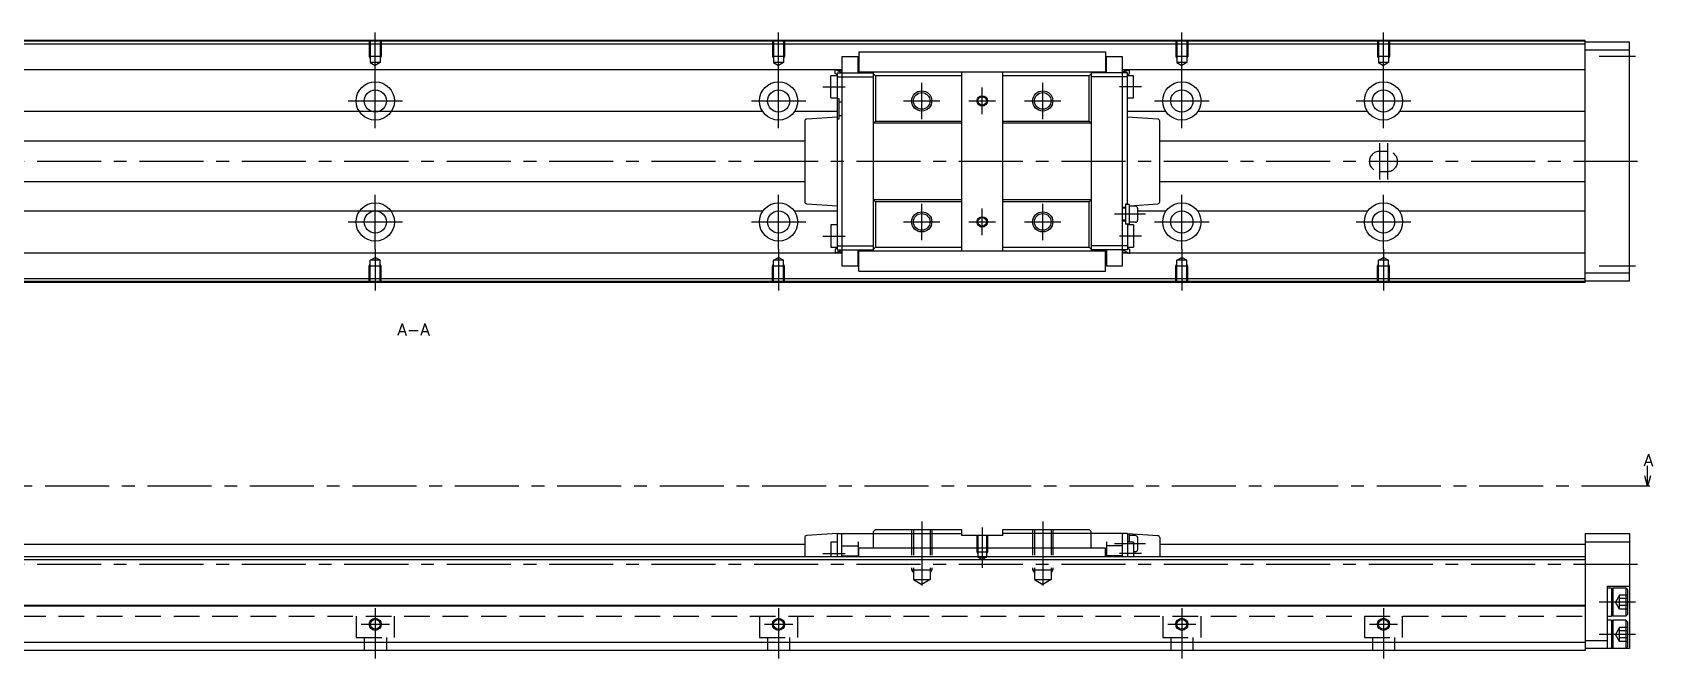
# Model space of a CAD drawing. Extents: x -2 to 801, y -8 to 279.
# Drawn here: x 399.7 to 801.5, y 8 to 163.3 of the extents above; entities that cross this region are included whole.
import ezdxf

# ---------------------------------------------------------------- set-up
doc = ezdxf.new("R2010")
doc.units = 0
doc.header["$LTSCALE"] = 0.5
doc.linetypes.add('CENTER', pattern=[50.8, 31.75, -6.35, 6.35, -6.35])
doc.linetypes.add('DASHED', pattern=[19.05, 12.7, -6.35])
for name, color, linetype in [('MSM_CENTER', 1, 'CENTER'), ('MSM_CONTINUOUS', 7, 'CONTINUOUS'), ('MSM_DASHED', 4, 'DASHED'), ('MSM_NARROW', 5, 'CONTINUOUS'), ('MSM_PART_NUMBER', 7, 'CONTINUOUS')]:
    doc.layers.add(name, color=color, linetype=linetype)
doc.styles.get("Standard").update_dxf_attribs({"font": 'txt.shx', "height": 3, "bigfont": 'bigfont.shx'})

msp = doc.modelspace()

# ---------------------------------------------------------------- linework, layer by layer
at = {"layer": 'MSM_CENTER'}
for p, q in [((484.76, 153.09), (484.76, 163.3)), ((584.76, 153.09), (584.76, 163.3)), ((684.76, 153.09), (684.76, 163.3)), ((734.76, 153.09), (734.76, 163.3)), ((797.26, 157.3), (788.26, 157.3)), ((484.76, 139.55), (484.76, 153.05)), ((584.76, 139.55), (584.76, 153.05)), ((684.76, 139.55), (684.76, 153.05)), ((734.76, 139.55), (734.76, 153.05)), ((595.76, 149.8), (601.26, 149.8)), ((620.26, 141.8), (620.26, 150.8)), ((635.26, 143), (635.26, 149.6)), ((650.26, 141.8), (650.26, 150.8)), ((674.76, 149.8), (669.26, 149.8)), ((478.01, 146.3), (491.51, 146.3)), ((578.01, 146.3), (591.51, 146.3)), ((615.76, 146.3), (624.76, 146.3)), ((631.96, 146.3), (638.56, 146.3)), ((645.76, 146.3), (654.76, 146.3)), ((678.01, 146.3), (691.51, 146.3)), ((728.01, 146.3), (741.51, 146.3)), ((733.76, 135.8), (733.76, 126.8)), ((735.76, 135.8), (735.76, 126.8)), ((797.76, 131.3), (196.26, 131.3)), ((484.76, 109.55), (484.76, 123.05)), ((584.76, 109.55), (584.76, 123.05)), ((620.26, 111.8), (620.26, 120.8)), ((650.26, 111.8), (650.26, 120.8)), ((684.76, 109.55), (684.76, 123.05)), ((734.76, 109.55), (734.76, 123.05)), ((635.26, 113), (635.26, 119.6)), ((675.76, 118.2), (668.06, 118.2)), ((478.01, 116.3), (491.51, 116.3)), ((578.01, 116.3), (591.51, 116.3)), ((595.76, 112.8), (601.26, 112.8)), ((615.76, 116.3), (624.76, 116.3)), ((631.96, 116.3), (638.56, 116.3)), ((645.76, 116.3), (654.76, 116.3)), ((674.76, 112.8), (669.26, 112.8)), ((678.01, 116.3), (691.51, 116.3)), ((728.01, 116.3), (741.51, 116.3)), ((484.76, 109.51), (484.76, 99.3)), ((584.76, 109.51), (584.76, 99.3)), ((684.76, 109.51), (684.76, 99.3)), ((734.76, 109.51), (734.76, 99.3)), ((797.26, 105.3), (788.26, 105.3)), ((799.76, 50.8), (188.76, 50.8)), ((620.26, 42), (620.26, 24.41)), ((635.26, 40.5), (635.26, 30.54)), ((650.26, 42), (650.26, 24.41)), ((675.76, 36.5), (668.06, 36.5)), ((595.76, 34.1), (601.26, 34.1)), ((674.76, 34.1), (669.26, 34.1)), ((797.76, 31.3), (196.26, 31.3)), ((484.76, 20.5), (484.76, 8)), ((584.76, 20.5), (584.76, 8)), ((684.76, 20.5), (684.76, 8)), ((734.76, 20.5), (734.76, 8)), ((797.26, 22), (788.26, 22)), ((481.26, 16.5), (488.26, 16.5)), ((581.26, 16.5), (588.26, 16.5)), ((681.26, 16.5), (688.26, 16.5)), ((731.26, 16.5), (738.26, 16.5)), ((797.26, 14), (788.26, 14))]:
    msp.add_line(p, q, dxfattribs=at)
at = {"layer": 'MSM_CONTINUOUS'}
for p, q in [((784.76, 161.3), (234.76, 161.3)), ((784.76, 161.1), (234.76, 161.1)), ((784.76, 101.3), (784.76, 161.3)), ((784.76, 161), (795.76, 161)), ((795.76, 101.6), (795.76, 161)), ((784.76, 160.4), (234.76, 160.4)), ((604.46, 157.2), (600.46, 157.2)), ((600.46, 157.2), (600.46, 105.4)), ((604.46, 153.25), (604.46, 157.2)), ((604.66, 158.52), (665.86, 158.52)), ((604.66, 158.52), (604.66, 153.55)), ((665.86, 158.52), (665.86, 153.55)), ((670.06, 157.2), (666.06, 157.2)), ((666.06, 153.25), (666.06, 157.2)), ((670.06, 105.4), (670.06, 157.2)), ((784.76, 159), (795.76, 159)), ((598.76, 154.05), (234.76, 154.05)), ((600.46, 153.25), (598.76, 154.1)), ((598.76, 153.1), (598.76, 154.1)), ((599.26, 152.8), (598.76, 153.1)), ((600.46, 154.05), (598.86, 154.05)), ((600.46, 153.67), (598.96, 154.05)), ((599.26, 153.25), (608.26, 153.25)), ((599.26, 153.25), (599.26, 109.35)), ((604.46, 153.55), (666.06, 153.55)), ((608.26, 109.05), (608.26, 153.55)), ((608.26, 153.05), (608.76, 152.55)), ((630.16, 153.55), (630.16, 109.05)), ((640.36, 109.05), (640.36, 153.55)), ((661.76, 152.55), (662.26, 153.05)), ((662.26, 153.55), (662.26, 109.05)), ((671.26, 153.25), (662.26, 153.25)), ((670.06, 153.25), (671.76, 154.1)), ((671.66, 154.05), (670.06, 154.05)), ((670.06, 153.67), (671.56, 154.05)), ((671.26, 120.6), (671.26, 153.25)), ((671.26, 152.8), (671.76, 153.1)), ((671.76, 153.1), (671.76, 154.1)), ((784.76, 154.05), (671.76, 154.05)), ((597.76, 147.05), (597.76, 152.55)), ((599.26, 152.55), (597.76, 152.55)), ((599.26, 152.25), (608.26, 152.25)), ((608.76, 152.55), (608.76, 141.3)), ((630.16, 152.55), (608.76, 152.55)), ((661.76, 152.55), (640.36, 152.55)), ((661.76, 141.3), (661.76, 152.55)), ((671.26, 152.25), (662.26, 152.25)), ((672.76, 152.55), (671.26, 152.55)), ((672.76, 147.05), (672.76, 152.55)), ((597.76, 147.05), (599.26, 147.05)), ((599.26, 146.9), (599.76, 146.9)), ((599.76, 141.9), (599.76, 146.9)), ((599.76, 146.1), (600.46, 146.1)), ((671.26, 147.05), (672.76, 147.05)), ((580.81, 143.66), (388.71, 143.66)), ((599.26, 143.66), (588.71, 143.66)), ((591.26, 141.3), (591.26, 121.3)), ((599.26, 142.3), (591.73, 141.8)), ((599.26, 141.9), (599.76, 141.9)), ((599.76, 142.7), (600.46, 142.7)), ((608.76, 141.3), (608.26, 140.8)), ((630.16, 140.8), (608.26, 140.8)), ((608.76, 141.3), (630.16, 141.3)), ((640.36, 141.3), (661.76, 141.3)), ((662.26, 140.8), (640.36, 140.8)), ((662.26, 140.8), (661.76, 141.3)), ((680.81, 143.66), (671.26, 143.66)), ((678.79, 141.8), (671.26, 142.3)), ((679.26, 121.3), (679.26, 141.3)), ((730.81, 143.66), (688.71, 143.66)), ((784.76, 143.66), (738.71, 143.66)), ((591.26, 136.3), (246.76, 136.3)), ((784.76, 136.3), (679.26, 136.3)), ((246.76, 126.3), (591.26, 126.3)), ((679.26, 126.3), (784.76, 126.3)), ((591.73, 120.8), (599.26, 120.3)), ((608.26, 121.8), (608.76, 121.3)), ((630.16, 121.8), (608.26, 121.8)), ((630.16, 121.3), (608.76, 121.3)), ((608.76, 121.3), (608.76, 110.05)), ((662.26, 121.8), (640.36, 121.8)), ((661.76, 121.3), (640.36, 121.3)), ((661.76, 121.3), (662.26, 121.8)), ((661.76, 110.05), (661.76, 121.3)), ((671.26, 120.7), (670.76, 120.7)), ((670.76, 120.7), (670.76, 115.7)), ((671.76, 120.6), (670.76, 120.6)), ((671.76, 120.27), (678.8, 120.8)), ((671.76, 115.8), (671.76, 120.6)), ((580.81, 118.94), (388.71, 118.94)), ((599.26, 118.94), (588.71, 118.94)), ((670.76, 119.9), (670.06, 119.9)), ((670.76, 119.7), (670.06, 119.7)), ((670.76, 116.7), (670.06, 116.7)), ((673.26, 120.2), (671.76, 120.2)), ((673.76, 119.7), (673.76, 116.7)), ((680.81, 118.94), (673.76, 118.94)), ((730.81, 118.94), (688.71, 118.94)), ((784.76, 118.94), (738.71, 118.94)), ((597.76, 115.55), (597.76, 110.05)), ((599.26, 115.55), (597.76, 115.55)), ((670.76, 116.5), (670.06, 116.5)), ((670.76, 115.8), (671.76, 115.8)), ((671.26, 115.7), (670.76, 115.7)), ((671.26, 115.8), (671.26, 109.35)), ((672.76, 115.55), (671.26, 115.55)), ((673.26, 116.2), (671.76, 116.2)), ((672.76, 115.55), (672.76, 110.05)), ((598.76, 108.55), (234.76, 108.55)), ((597.76, 110.05), (599.26, 110.05)), ((599.26, 109.8), (598.76, 109.5)), ((598.76, 109.5), (598.76, 108.5)), ((600.46, 109.35), (598.76, 108.5)), ((600.46, 108.55), (598.86, 108.55)), ((600.46, 108.92), (598.96, 108.55)), ((599.26, 110.35), (608.26, 110.35)), ((599.26, 109.35), (608.26, 109.35)), ((604.46, 105.4), (604.46, 109.35)), ((666.06, 109.05), (604.46, 109.05)), ((604.66, 104.08), (604.66, 109.05)), ((608.76, 110.05), (608.26, 109.55)), ((608.76, 110.05), (630.16, 110.05)), ((640.36, 110.05), (661.76, 110.05)), ((662.26, 109.55), (661.76, 110.05)), ((671.26, 110.35), (662.26, 110.35)), ((671.26, 109.35), (662.26, 109.35)), ((665.86, 104.08), (665.86, 109.05)), ((666.06, 109.35), (666.06, 105.4)), ((670.06, 109.35), (671.76, 108.5)), ((670.06, 108.92), (671.56, 108.55)), ((671.66, 108.55), (670.06, 108.55)), ((671.26, 110.05), (672.76, 110.05)), ((671.26, 109.8), (671.76, 109.5)), ((671.76, 109.5), (671.76, 108.5)), ((784.76, 108.55), (671.76, 108.55)), ((600.46, 105.4), (604.46, 105.4)), ((604.66, 106.55), (604.46, 106.55)), ((666.06, 106.55), (665.86, 106.55)), ((666.06, 105.4), (670.06, 105.4)), ((784.76, 102.2), (234.76, 102.2)), ((784.76, 101.5), (234.76, 101.5)), ((784.76, 101.3), (234.76, 101.3)), ((604.66, 104.08), (665.86, 104.08)), ((795.76, 103.6), (784.76, 103.6)), ((795.76, 101.6), (784.76, 101.6)), ((800.26, 50.8), (799.59, 53.3)), ((800.26, 50.8), (800.26, 55.8)), ((800.93, 53.3), (800.26, 50.8)), ((800.76, 50.8), (799.76, 50.8)), ((591.26, 36.3), (241.56, 36.3)), ((591.26, 38.03), (591.26, 33.2)), ((599.26, 39), (591.73, 38.53)), ((597.76, 36.85), (597.76, 33.2)), ((599.26, 36.85), (597.76, 36.85)), ((599.26, 39), (630.16, 39)), ((599.26, 39), (599.26, 33.2)), ((600.46, 33.2), (600.46, 39)), ((604.46, 37), (604.46, 33.2)), ((608.76, 40), (608.26, 39.5)), ((608.26, 35.4), (608.26, 39.5)), ((608.76, 40), (630.16, 40)), ((630.16, 40), (630.16, 38.5)), ((640.36, 38.5), (630.16, 38.5)), ((640.36, 40), (661.76, 40)), ((640.36, 38.5), (640.36, 40)), ((671.26, 39), (640.36, 39)), ((662.26, 39.5), (661.76, 40)), ((662.26, 35.4), (662.26, 39.5)), ((666.06, 37), (666.06, 33.2)), ((670.06, 33.2), (670.06, 39)), ((671.26, 39), (671.26, 33.2)), ((671.26, 39), (678.79, 38.53)), ((671.76, 38.9), (671.26, 38.9)), ((672.76, 36.85), (671.26, 36.85)), ((671.76, 36.85), (671.76, 38.9)), ((673.26, 38.5), (671.76, 38.5)), ((672.76, 36.85), (672.76, 33.2)), ((673.76, 38), (673.76, 35)), ((679.26, 38.03), (679.26, 33.2)), ((784.76, 36.3), (679.26, 36.3)), ((784.76, 39), (784.76, 10)), ((784.76, 39), (795.76, 39)), ((784.76, 37), (795.76, 37)), ((795.76, 39), (795.76, 10.5)), ((784.76, 33.2), (234.76, 33.2)), ((784.76, 32.5), (234.76, 32.5)), ((600.46, 36), (604.46, 36)), ((600.46, 33.5), (604.46, 33.5)), ((604.66, 35.1), (604.46, 35.1)), ((604.66, 34.3), (604.46, 34.3)), ((665.86, 35.4), (604.66, 35.4)), ((604.66, 33.2), (604.66, 35.4)), ((665.86, 33.2), (665.86, 35.4)), ((666.06, 35.1), (665.86, 35.1)), ((666.06, 34.3), (665.86, 34.3)), ((670.06, 36), (666.06, 36)), ((670.06, 33.5), (666.06, 33.5)), ((673.26, 34.5), (672.76, 34.5)), ((790.26, 26), (790.26, 10.5)), ((790.26, 26), (795.76, 26)), ((791.26, 25.5), (790.26, 25.5)), ((791.26, 25.5), (791.26, 18.5)), ((791.26, 25.1), (791.66, 25.5)), ((791.66, 25.5), (791.66, 18.5)), ((794.86, 25.5), (791.66, 25.5)), ((794.86, 25.5), (794.86, 18.5)), ((795.26, 25.1), (794.86, 25.5)), ((795.26, 25.1), (795.26, 18.9)), ((784.76, 21.2), (234.76, 21.2)), ((784.76, 21), (234.76, 21)), ((790.26, 18.5), (791.26, 18.5)), ((791.26, 17.5), (790.26, 17.5)), ((791.66, 18.5), (791.26, 18.9)), ((791.26, 17.5), (791.26, 10.5)), ((791.26, 17.1), (791.66, 17.5)), ((794.86, 18.5), (791.66, 18.5)), ((791.66, 17.5), (791.66, 10.5)), ((794.86, 17.5), (791.66, 17.5)), ((794.86, 18.5), (795.26, 18.9)), ((794.86, 17.5), (794.86, 10.5)), ((795.26, 17.1), (794.86, 17.5)), ((795.26, 17.1), (795.26, 10.9)), ((784.76, 12.5), (790.26, 12.5)), ((784.76, 12), (234.76, 12)), ((784.76, 10), (234.76, 10)), ((795.76, 10.5), (784.76, 10.5)), ((791.66, 10.5), (791.26, 10.9)), ((794.86, 10.5), (795.26, 10.9))]:
    msp.add_line(p, q, dxfattribs=at)
for centre, radius in [((484.76, 146.3), 4.75), ((484.76, 146.3), 2.75), ((584.76, 146.3), 4.75), ((584.76, 146.3), 2.75), ((684.76, 146.3), 4.75), ((684.76, 146.3), 2.75), ((734.76, 146.3), 4.75), ((734.76, 146.3), 2.75), ((620.26, 146.3), 2.07), ((635.26, 146.3), 1.06), ((650.26, 146.3), 2.07), ((484.76, 116.3), 4.75), ((584.76, 116.3), 4.75), ((684.76, 116.3), 4.75), ((734.76, 116.3), 4.75), ((484.76, 116.3), 2.75), ((584.76, 116.3), 2.75), ((620.26, 116.3), 2.07), ((635.26, 116.3), 1.06), ((650.26, 116.3), 2.07), ((684.76, 116.3), 2.75), ((734.76, 116.3), 2.75), ((484.76, 16.5), 1.23), ((584.76, 16.5), 1.23), ((684.76, 16.5), 1.23), ((734.76, 16.5), 1.23)]:
    msp.add_circle(centre, radius, dxfattribs=at)
for centre, start, end in [((591.76, 141.3), 93.8066, 180), ((678.76, 141.3), 0, 86.1934), ((591.76, 121.3), 180, 266.1934), ((678.76, 121.3), 274.3133, 0), ((673.26, 119.7), 0, 90), ((673.26, 116.7), 270, 0), ((591.76, 38.03), 93.5763, 180), ((673.26, 38), 0, 90), ((678.76, 38.03), 0, 86.4237), ((673.26, 35), 270, 0)]:
    msp.add_arc(centre, 0.5, start, end, dxfattribs=at)
at = {"layer": 'MSM_DASHED'}
for p, q in [((483.26, 161.3), (483.26, 157.3)), ((483.53, 161.3), (483.53, 155.8)), ((485.99, 161.3), (485.99, 155.8)), ((486.26, 161.3), (486.26, 157.3)), ((583.26, 161.3), (583.26, 157.3)), ((583.53, 161.3), (583.53, 155.8)), ((585.99, 161.3), (585.99, 155.8)), ((586.26, 161.3), (586.26, 157.3)), ((683.26, 161.3), (683.26, 157.3)), ((683.53, 161.3), (683.53, 155.8)), ((685.99, 161.3), (685.99, 155.8)), ((686.26, 161.3), (686.26, 157.3)), ((733.26, 161.3), (733.26, 157.3)), ((733.53, 161.3), (733.53, 155.8)), ((735.99, 161.3), (735.99, 155.8)), ((736.26, 161.3), (736.26, 157.3)), ((483.26, 157.3), (483.53, 156.83)), ((486.26, 157.3), (483.26, 157.3)), ((486.26, 157.3), (485.99, 156.83)), ((586.26, 157.3), (583.26, 157.3)), ((583.26, 157.3), (583.53, 156.83)), ((586.26, 157.3), (585.99, 156.83)), ((686.26, 157.3), (683.26, 157.3)), ((683.26, 157.3), (683.53, 156.83)), ((686.26, 157.3), (685.99, 156.83)), ((736.26, 157.3), (733.26, 157.3)), ((733.26, 157.3), (733.53, 156.83)), ((736.26, 157.3), (735.99, 156.83)), ((483.53, 155.8), (484.76, 155.09)), ((485.99, 155.8), (483.53, 155.8)), ((485.99, 155.8), (484.76, 155.09)), ((583.53, 155.8), (584.76, 155.09)), ((585.99, 155.8), (583.53, 155.8)), ((585.99, 155.8), (584.76, 155.09)), ((685.99, 155.8), (683.53, 155.8)), ((683.53, 155.8), (684.76, 155.09)), ((685.99, 155.8), (684.76, 155.09)), ((733.53, 155.8), (734.76, 155.09)), ((735.99, 155.8), (733.53, 155.8)), ((735.99, 155.8), (734.76, 155.09)), ((735.76, 133.8), (733.76, 133.8)), ((733.76, 128.8), (735.76, 128.8)), ((483.26, 105.3), (483.53, 105.77)), ((483.26, 101.3), (483.26, 105.3)), ((486.26, 105.3), (483.26, 105.3)), ((483.53, 106.8), (484.76, 107.51)), ((483.53, 101.3), (483.53, 106.8)), ((485.99, 106.8), (483.53, 106.8)), ((485.99, 106.8), (484.76, 107.51)), ((485.99, 101.3), (485.99, 106.8)), ((486.26, 105.3), (485.99, 105.77)), ((486.26, 101.3), (486.26, 105.3)), ((583.26, 105.3), (583.53, 105.77)), ((586.26, 105.3), (583.26, 105.3)), ((583.26, 101.3), (583.26, 105.3)), ((583.53, 106.8), (584.76, 107.51)), ((585.99, 106.8), (583.53, 106.8)), ((583.53, 101.3), (583.53, 106.8)), ((585.99, 106.8), (584.76, 107.51)), ((585.99, 101.3), (585.99, 106.8)), ((586.26, 105.3), (585.99, 105.77)), ((586.26, 101.3), (586.26, 105.3)), ((683.26, 105.3), (683.53, 105.77)), ((686.26, 105.3), (683.26, 105.3)), ((683.26, 101.3), (683.26, 105.3)), ((683.53, 106.8), (684.76, 107.51)), ((683.53, 101.3), (683.53, 106.8)), ((685.99, 106.8), (683.53, 106.8)), ((685.99, 106.8), (684.76, 107.51)), ((685.99, 101.3), (685.99, 106.8)), ((686.26, 105.3), (685.99, 105.77)), ((686.26, 101.3), (686.26, 105.3)), ((733.26, 105.3), (733.53, 105.77)), ((733.26, 101.3), (733.26, 105.3)), ((736.26, 105.3), (733.26, 105.3)), ((733.53, 106.8), (734.76, 107.51)), ((733.53, 101.3), (733.53, 106.8)), ((735.99, 106.8), (733.53, 106.8)), ((735.99, 106.8), (734.76, 107.51)), ((735.99, 101.3), (735.99, 106.8)), ((736.26, 105.3), (735.99, 105.77)), ((736.26, 101.3), (736.26, 105.3)), ((617.76, 40), (617.76, 30)), ((618.19, 40), (618.19, 27.6)), ((622.33, 40), (622.33, 27.6)), ((622.76, 40), (622.76, 30)), ((633.96, 38.5), (633.96, 34.5)), ((634.2, 38.5), (634.2, 33.15)), ((636.32, 38.5), (636.32, 33.15)), ((636.56, 38.5), (636.56, 34.5)), ((647.76, 40), (647.76, 30)), ((648.19, 40), (648.19, 27.6)), ((652.33, 40), (652.33, 27.6)), ((652.76, 40), (652.76, 30)), ((633.96, 34.5), (636.56, 34.5)), ((633.96, 34.5), (634.2, 34.08)), ((634.2, 33.15), (636.32, 33.15)), ((634.2, 33.15), (635.26, 32.54)), ((636.32, 33.15), (635.26, 32.54)), ((636.56, 34.5), (636.32, 34.08)), ((617.76, 30), (622.76, 30)), ((617.76, 30), (618.19, 29.25)), ((622.76, 30), (622.33, 29.25)), ((647.76, 30), (652.76, 30)), ((647.76, 30), (648.19, 29.25)), ((652.76, 30), (652.33, 29.25)), ((618.19, 27.6), (622.33, 27.6)), ((618.19, 27.6), (620.26, 26.41)), ((622.33, 27.6), (620.26, 26.41)), ((648.19, 27.6), (652.33, 27.6)), ((648.19, 27.6), (650.26, 26.41)), ((652.33, 27.6), (650.26, 26.41)), ((793.26, 23.73), (792.26, 22)), ((793.26, 20.27), (792.26, 22)), ((795.26, 23.73), (793.26, 23.73)), ((793.26, 20.27), (793.26, 23.73)), ((795.26, 22.87), (793.26, 22.87)), ((795.26, 21.13), (793.26, 21.13)), ((795.26, 20.27), (793.26, 20.27)), ((234.76, 18.5), (784.76, 18.5)), ((480.01, 18.5), (480.01, 13.2)), ((489.51, 13.2), (489.51, 18.5)), ((580.01, 18.5), (580.01, 13.2)), ((589.51, 13.2), (589.51, 18.5)), ((680.01, 18.5), (680.01, 13.2)), ((689.51, 13.2), (689.51, 18.5)), ((730.01, 18.5), (730.01, 13.2)), ((739.51, 13.2), (739.51, 18.5)), ((480.01, 13.2), (489.51, 13.2)), ((482.01, 13.2), (482.01, 10)), ((487.51, 13.2), (487.51, 10)), ((580.01, 13.2), (589.51, 13.2)), ((582.01, 13.2), (582.01, 10)), ((587.51, 13.2), (587.51, 10)), ((680.01, 13.2), (689.51, 13.2)), ((682.01, 13.2), (682.01, 10)), ((687.51, 13.2), (687.51, 10)), ((730.01, 13.2), (739.51, 13.2)), ((732.01, 13.2), (732.01, 10)), ((737.51, 13.2), (737.51, 10)), ((793.26, 15.73), (792.26, 14)), ((793.26, 12.27), (792.26, 14)), ((795.26, 15.73), (793.26, 15.73)), ((793.26, 12.27), (793.26, 15.73)), ((795.26, 14.87), (793.26, 14.87)), ((795.26, 13.13), (793.26, 13.13)), ((795.26, 12.27), (793.26, 12.27))]:
    msp.add_line(p, q, dxfattribs=at)
for centre, start, end in [((733.76, 131.3), 90, 270), ((735.76, 131.3), 270, 90)]:
    msp.add_arc(centre, 2.5, start, end, dxfattribs=at)
at = {"layer": 'MSM_NARROW'}
for centre, radius in [((620.26, 146.3), 2.5), ((650.26, 146.3), 2.5), ((635.26, 146.3), 1.3), ((620.26, 116.3), 2.5), ((635.26, 116.3), 1.3), ((650.26, 116.3), 2.5), ((484.76, 16.5), 1.5), ((584.76, 16.5), 1.5), ((684.76, 16.5), 1.5), ((734.76, 16.5), 1.5)]:
    msp.add_circle(centre, radius, dxfattribs=at)

# ---------------------------------------------------------------- texts
at = {"layer": 'MSM_PART_NUMBER'}
for s, p in [('A-A', (490.26, 88.1)), ('A', (799.3, 55.73))]:
    msp.add_text(s, height=3, dxfattribs=at).set_placement(p)

doc.saveas('drawing.dxf')
